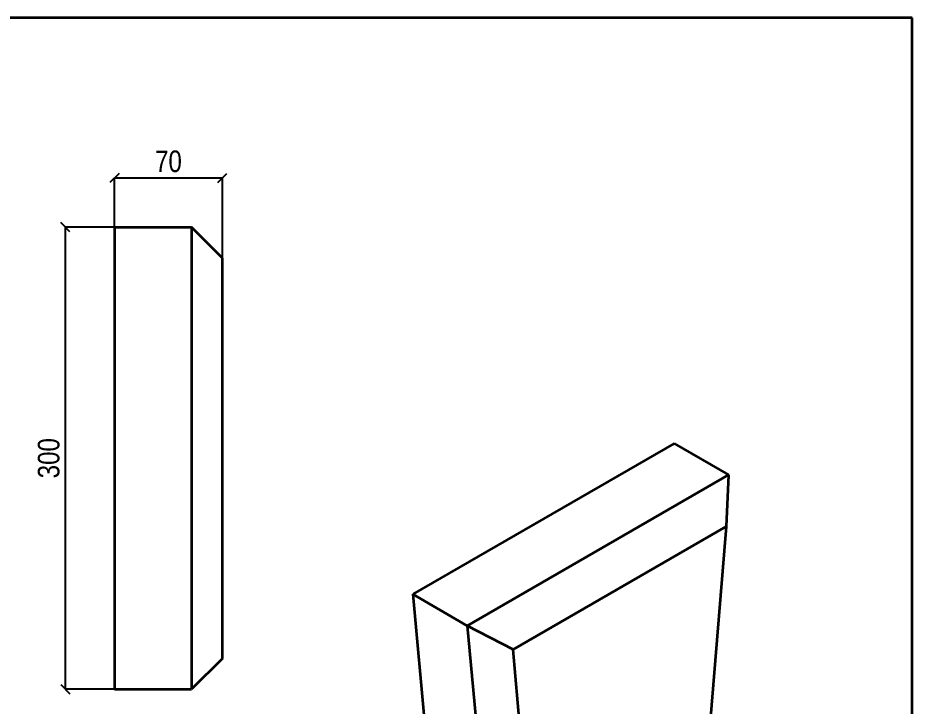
# Model space of a CAD drawing. Header units: millimetres. Extents: x 31982 to 33070, y 3730 to 4530.
# Drawn here: x 32489 to 33070, y 4083 to 4530 of the extents above; entities that cross this region are included whole.
import ezdxf

# ---------------------------------------------------------------- set-up
doc = ezdxf.new("R2010")
doc.units = ezdxf.units.MM
doc.layers.get('0').update_dxf_attribs({"lineweight": 35})
doc.layers.add('Размеры', color=5, linetype='Continuous', lineweight=9)
doc.styles.add('Размер', font='ARIAL.TTF', dxfattribs={"width": 0.8})
doc.dimstyles.new('+Arial 1_4  35', dxfattribs={"dimscale": 4, "dimtxt": 3.5, "dimasz": 1.5, "dimexe": 0, "dimexo": 0, "dimgap": 0.9, "dimtad": 1, "dimtoh": 1, "dimdec": 0, "dimzin": 0, "dimdsep": 46, "dimtxsty": 'Размер', "dimblk": 'OBLIQUE', "dimcen": 0, "dimadec": 0, "dimazin": 0, "dimtfac": 1, "dimtdec": 0, "dimtofl": 0, "dimtmove": 0, "dimatfit": 3, "dimldrblk": 'DOT', "dimfxl": 0, "dimtolj": 1, "dimtzin": 0, "dimarcsym": 0})

# ---------------------------------------------------------------- blocks, each defined once
blk = doc.blocks.new('_Oblique')
at = {"color": 0, "linetype": 'ByBlock', "lineweight": -2}
blk.add_line((-0.5, -0.5), (0.5, 0.5), dxfattribs=at)
blk = doc.blocks.new('*D6')
at = {"layer": 'Defpoints', "color": 0}
for p in [(32621.79031536801, 4425.540835710261), (32551.79031536801, 4393.540835710261), (32621.79031536801, 4373.54083571026)]:
    blk.add_point(p, dxfattribs=at)
at = {"layer": 'Размеры', "color": 0, "lineweight": -2}
for p, q in [((32551.79031536801, 4393.540835710261), (32551.79031536801, 4425.540835710261)), ((32551.79031536801, 4425.540835710261), (32621.79031536801, 4425.540835710261)), ((32621.79031536801, 4373.54083571026), (32621.79031536801, 4425.540835710261))]:
    blk.add_line(p, q, dxfattribs=at)
at = {"layer": 'Размеры', "color": 0, "lineweight": -2, "xscale": 6, "yscale": 6, "zscale": 6, "rotation": 180}
blk.add_blockref('_Oblique', (32551.79031536801, 4425.540835710261), dxfattribs=at)
at = {"layer": 'Размеры', "color": 0, "lineweight": -2, "xscale": 6, "yscale": 6, "zscale": 6}
blk.add_blockref('_Oblique', (32621.79031536801, 4425.540835710261), dxfattribs=at)
at = {"layer": 'Размеры', "color": 0, "insert": (32586.79031536801, 4436.288857538364), "char_height": 14, "attachment_point": 5, "style": 'Размер'}
blk.add_mtext('\\A1;70', dxfattribs=at)
blk = doc.blocks.new('_Dot')
at = {"color": 0, "linetype": 'ByBlock', "lineweight": -2}
blk.add_line((-0.5, 0), (-1, 0), dxfattribs=at)
at = {"color": 0, "linetype": 'ByBlock', "const_width": 0.5}
blk.add_lwpolyline([(-0.25, 0, 1), (0.25, 0, 1)], format="xyb", close=True, dxfattribs=at)
blk = doc.blocks.new('*D15')
at = {"layer": 'Defpoints', "color": 0}
for p in [(32551.79031536801, 4393.540835710261), (32519.79031536801, 4093.540835710261), (32551.79031536801, 4093.540835710261)]:
    blk.add_point(p, dxfattribs=at)
at = {"layer": 'Размеры', "color": 0, "lineweight": -2}
for p, q in [((32551.79031536801, 4393.540835710261), (32519.79031536801, 4393.540835710261)), ((32519.79031536801, 4393.540835710261), (32519.79031536801, 4093.540835710261)), ((32551.79031536801, 4093.540835710261), (32519.79031536801, 4093.540835710261))]:
    blk.add_line(p, q, dxfattribs=at)
at = {"layer": 'Размеры', "color": 0, "lineweight": -2, "xscale": 6, "yscale": 6, "zscale": 6}
for p, rotation in [((32519.79031536801, 4393.540835710261), 90), ((32519.79031536801, 4093.540835710261), 270)]:
    blk.add_blockref('_Oblique', p, dxfattribs=dict(at, rotation=rotation))
at = {"layer": 'Размеры', "color": 0, "insert": (32509.03751864223, 4243.540835710266), "char_height": 14, "attachment_point": 5, "rotation": 90, "style": 'Размер'}
blk.add_mtext('\\A1;300', dxfattribs=at)

msp = doc.modelspace()

# ---------------------------------------------------------------- linework, layer by layer
at = {"extrusion": (6.123031769111886e-17, 1, 1.359586170115864e-32)}
for p, q in [((32551.79031536801, 4393.540835710261), (32551.79031536801, 4093.540835710261)), ((32551.79031536801, 4393.540835710261), (32601.79031536801, 4393.540835710261)), ((32601.79031536801, 4393.540835710261), (32601.79031536801, 4093.54083571026)), ((32621.79031536801, 4373.540835710264), (32601.79031536801, 4393.540835710265)), ((32621.79031536801, 4113.54083571026), (32621.79031536801, 4373.54083571026)), ((32621.79031536801, 4113.540835710257), (32601.79031536801, 4093.540835710256)), ((32551.79031536801, 4093.540835710261), (32601.79031536801, 4093.540835710261))]:
    msp.add_line(p, q, dxfattribs=at)
at = {"extrusion": (1.998401444325282e-15, 0.8164965809277271, 0.5773502691896245)}
for p, q in [((32915.23483344077, 4253.119212471353), (32745.52920595592, 4155.139622760164)), ((32915.23483344077, 4253.119212471353), (32950.59017250008, 4232.706797948129)), ((32950.59017250008, 4232.706797948129), (32780.88454501523, 4134.727208236942)), ((32950.59017250007, 4232.706797948131), (32949.10542415785, 4199.189714855984)), ((32810.65356460489, 4119.254496473415), (32949.10542415787, 4199.18971485598)), ((32949.10542415786, 4199.189714855978), (32930.72064784683, 3976.286148262724)), ((32745.52920595592, 4155.139622760164), (32766.74240939132, 3922.438097195745)), ((32745.52920595592, 4155.139622760164), (32780.88454501523, 4134.727208236942)), ((32780.88454501522, 4134.72720823694), (32802.09774845063, 3902.02568267252)), ((32810.65356460489, 4119.254496473419), (32780.88454501523, 4134.727208236947)), ((32829.03834091556, 3917.579840984249), (32810.65356460488, 4119.254496473412))]:
    msp.add_line(p, q, dxfattribs=at)
for points in [[(33069.90407951461, 4529.51814116778), (31981.90407951461, 4529.51814116778)], [(33069.90407951461, 3729.51814116778), (33069.90407951461, 4529.51814116778)]]:
    msp.add_lwpolyline(points)

# ---------------------------------------------------------------- dimensions: what is measured, and where the dimension line sits
at = {"layer": 'Размеры'}
dim = msp.add_linear_dim(base=(32621.79031536801, 4425.540835710261), p1=(32551.79031536801, 4393.540835710261), p2=(32621.79031536801, 4373.54083571026), dimstyle='+Arial 1_4  35', dxfattribs=at)
dim.commit()
dim.dimension.update_dxf_attribs({"geometry": '*D6', "text_midpoint": (32586.79031536801, 4425.540835710261), "dimtype": 160})
dim = msp.add_linear_dim(base=(32519.79031536801, 4093.540835710261), p1=(32551.79031536801, 4393.540835710261), p2=(32551.79031536801, 4093.540835710261), angle=90, dimstyle='+Arial 1_4  35', dxfattribs=at)
dim.commit()
dim.dimension.update_dxf_attribs({"geometry": '*D15', "text_midpoint": (32519.79031536801, 4243.540835710266), "dimtype": 160})

doc.saveas('drawing.dxf')
